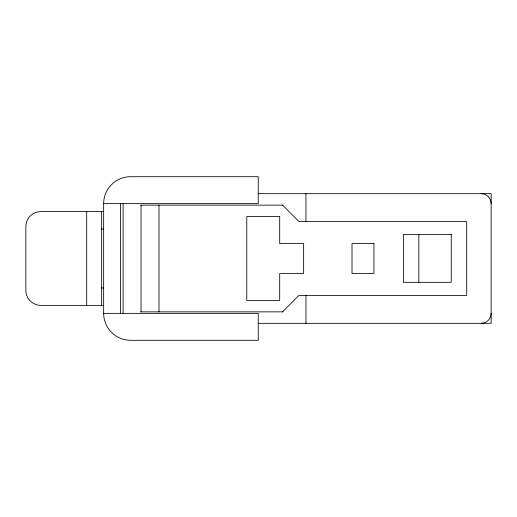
<?xml version="1.0" encoding="UTF-8"?>
<svg xmlns="http://www.w3.org/2000/svg" width="517" height="517" viewBox="0 0 517 517"><rect width="100%" height="100%" fill="white"/><g stroke="black" fill="none" stroke-linecap="round" stroke-linejoin="round"><path stroke-width="0.78" d="M282.515 311.861L298.904 295.407L466.715 295.407L466.715 221.593L298.975 221.593L282.515 205.139M258.429 193.668L491.15 193.668L491.15 323.332L258.429 323.332M103.652 203.64L258.248 203.64L258.248 176.711L130.581 176.711A26.929 26.929 0 0 0 103.652 203.64L103.652 313.36A26.929 26.929 0 0 0 130.581 340.289L258.248 340.289L258.248 313.36L103.652 313.36M140.656 205.139L283.058 205.139M103.51 211.621L40.811 211.621A14.961 14.961 0 0 0 25.85 226.582L25.85 290.418A14.961 14.961 0 0 0 40.811 305.379L103.51 305.379M101.158 229.076L103.555 229.076M101.158 287.924L103.555 287.924M140.656 311.861L283.058 311.861M418.835 234.466L418.835 282.34M305.954 193.668L305.954 221.593M305.954 295.407L305.954 323.332M159.01 205.139L159.01 311.861M141.051 205.139L141.051 311.861M123.098 203.64L123.098 313.36M120.603 203.64L120.603 313.36M101.655 211.621L101.655 305.379M86.694 211.621L86.694 305.379M481.178 193.668A9.972 9.972 0 0 1 491.15 203.64M491.15 313.36A9.972 9.972 0 0 1 481.178 323.332M279.697 216.61L246.777 216.61L246.777 300.39L279.697 300.39L279.697 273.461L303.634 273.461L303.634 243.539L279.697 243.539L279.697 216.61M451.251 234.466L403.376 234.466L403.376 282.34L451.251 282.34L451.251 234.466M373.953 243.539L352.006 243.539L352.006 273.461L373.953 273.461L373.953 243.539"/></g></svg>
